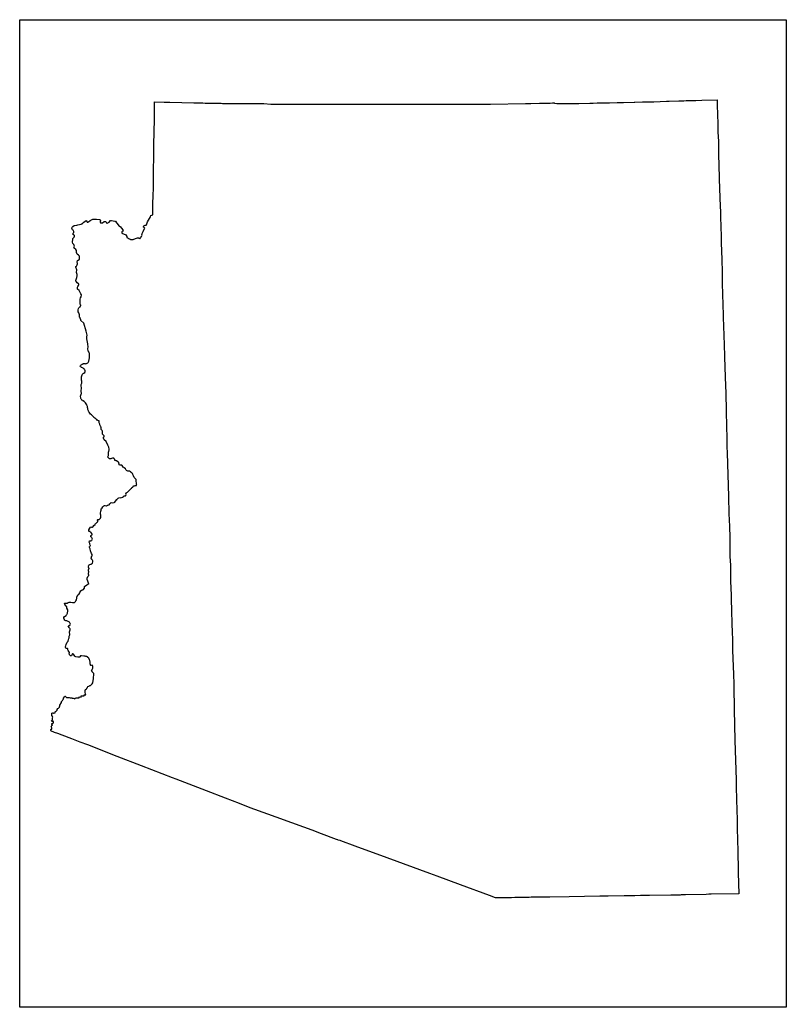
# Model space of a CAD drawing. Extents: x 0.1 to 8.4, y 0.1 to 10.8.
import ezdxf

# ---------------------------------------------------------------- set-up
doc = ezdxf.new("R2010")
doc.units = 0
doc.header["$MEASUREMENT"] = 0
doc.layers.add('STATE', color=7, linetype='CONTINUOUS')

# ---------------------------------------------------------------- blocks, each defined once
blk = doc.blocks.new('BLOCK_2')
at = {"layer": 'STATE'}
blk.add_lwpolyline([(0.093, 0.099), (0.093, 10.807), (8.405, 10.807), (8.405, 0.099), (0.093, 0.099)], dxfattribs=at)
at = {"layer": 'STATE', "color": 2}
for points in [[(0.833, 3.896), (0.827, 3.899), (0.823, 3.899), (0.82, 3.903), (0.81, 3.903), (0.803, 3.906), (0.8, 3.906), (0.787, 3.906), (0.763, 3.909), (0.757, 3.909), (0.753, 3.909), (0.75, 3.906), (0.747, 3.899), (0.743, 3.896), (0.74, 3.896), (0.723, 3.896), (0.703, 3.899), (0.693, 3.903), (0.69, 3.906), (0.683, 3.916), (0.677, 3.926), (0.673, 3.929), (0.667, 3.933), (0.663, 3.929), (0.657, 3.916), (0.653, 3.909), (0.65, 3.909), (0.647, 3.909), (0.643, 3.909), (0.637, 3.916), (0.633, 3.923), (0.63, 3.929), (0.633, 3.946), (0.617, 3.966), (0.613, 3.976), (0.613, 3.979), (0.613, 3.986), (0.61, 3.989), (0.607, 3.989), (0.6, 3.989), (0.593, 3.993), (0.59, 3.999), (0.59, 4.009), (0.593, 4.019), (0.597, 4.033), (0.607, 4.059), (0.617, 4.069), (0.62, 4.076), (0.623, 4.083), (0.627, 4.096), (0.63, 4.103), (0.63, 4.106), (0.63, 4.116), (0.63, 4.123), (0.637, 4.136), (0.637, 4.139), (0.637, 4.146), (0.633, 4.163), (0.633, 4.169), (0.637, 4.179), (0.64, 4.193), (0.64, 4.196), (0.64, 4.203), (0.633, 4.209), (0.63, 4.216), (0.62, 4.233), (0.623, 4.236), (0.64, 4.246), (0.643, 4.253), (0.637, 4.269), (0.633, 4.276), (0.627, 4.279), (0.617, 4.283), (0.603, 4.289), (0.593, 4.289), (0.587, 4.293), (0.58, 4.296), (0.58, 4.299), (0.57, 4.319), (0.57, 4.323), (0.57, 4.326), (0.58, 4.336), (0.597, 4.346), (0.6, 4.353), (0.603, 4.356), (0.61, 4.373), (0.613, 4.396), (0.613, 4.403), (0.613, 4.409), (0.603, 4.426), (0.603, 4.433), (0.603, 4.439), (0.603, 4.443), (0.6, 4.446), (0.597, 4.449), (0.583, 4.466), (0.58, 4.473), (0.58, 4.476), (0.583, 4.479), (0.587, 4.479), (0.6, 4.479), (0.61, 4.479), (0.617, 4.483), (0.617, 4.486), (0.617, 4.489), (0.62, 4.489), (0.63, 4.493), (0.647, 4.493), (0.667, 4.486), (0.673, 4.486), (0.677, 4.486), (0.687, 4.489), (0.697, 4.499), (0.703, 4.506), (0.707, 4.516), (0.713, 4.536), (0.713, 4.546), (0.713, 4.549), (0.727, 4.573), (0.733, 4.576), (0.74, 4.586), (0.743, 4.593), (0.747, 4.596), (0.747, 4.603), (0.757, 4.616), (0.76, 4.619), (0.77, 4.626), (0.777, 4.626), (0.783, 4.629), (0.793, 4.639), (0.797, 4.643), (0.797, 4.653), (0.797, 4.659), (0.797, 4.663), (0.82, 4.679), (0.843, 4.693), (0.843, 4.696), (0.84, 4.699), (0.83, 4.719), (0.823, 4.736), (0.823, 4.743), (0.823, 4.753), (0.833, 4.769), (0.837, 4.773), (0.84, 4.776), (0.843, 4.779), (0.843, 4.783), (0.843, 4.786), (0.843, 4.789), (0.84, 4.793), (0.84, 4.799), (0.84, 4.806), (0.84, 4.809), (0.843, 4.816), (0.843, 4.823), (0.84, 4.829), (0.84, 4.833), (0.84, 4.836), (0.84, 4.843), (0.84, 4.846), (0.843, 4.849), (0.843, 4.853), (0.847, 4.853), (0.847, 4.856), (0.847, 4.859), (0.843, 4.859), (0.843, 4.863), (0.843, 4.866), (0.84, 4.869), (0.84, 4.873), (0.837, 4.879), (0.84, 4.883), (0.84, 4.886), (0.843, 4.889), (0.847, 4.896), (0.853, 4.899), (0.863, 4.903), (0.867, 4.903), (0.873, 4.906), (0.883, 4.913), (0.887, 4.929), (0.887, 4.939), (0.883, 4.946), (0.88, 4.949), (0.877, 4.953), (0.873, 4.959), (0.873, 4.963), (0.867, 4.966), (0.863, 4.969), (0.867, 4.969), (0.87, 4.979), (0.873, 4.986), (0.877, 4.993), (0.877, 5.003), (0.877, 5.009), (0.873, 5.019), (0.86, 5.049), (0.857, 5.069), (0.847, 5.093), (0.85, 5.093), (0.853, 5.096), (0.857, 5.103), (0.86, 5.106), (0.857, 5.109), (0.853, 5.123), (0.853, 5.126), (0.847, 5.143), (0.847, 5.146), (0.85, 5.153), (0.85, 5.156), (0.853, 5.156), (0.863, 5.156), (0.867, 5.156), (0.873, 5.163), (0.877, 5.166), (0.88, 5.169), (0.883, 5.173), (0.88, 5.183), (0.88, 5.186), (0.87, 5.193), (0.867, 5.199), (0.863, 5.199), (0.863, 5.203), (0.863, 5.206), (0.863, 5.209), (0.863, 5.213), (0.867, 5.216), (0.87, 5.216), (0.873, 5.219), (0.877, 5.223), (0.877, 5.226), (0.877, 5.229), (0.877, 5.233), (0.873, 5.236), (0.867, 5.246), (0.863, 5.246), (0.86, 5.249), (0.857, 5.253), (0.857, 5.256), (0.853, 5.256), (0.847, 5.259), (0.843, 5.263), (0.843, 5.273), (0.843, 5.276), (0.853, 5.293), (0.86, 5.303), (0.86, 5.306), (0.87, 5.309), (0.873, 5.306), (0.877, 5.306), (0.89, 5.313), (0.896, 5.323), (0.91, 5.333), (0.91, 5.336), (0.913, 5.339), (0.913, 5.343), (0.92, 5.346), (0.927, 5.353), (0.93, 5.359), (0.933, 5.359), (0.936, 5.363), (0.94, 5.363), (0.94, 5.366), (0.94, 5.369), (0.94, 5.373), (0.936, 5.376), (0.936, 5.379), (0.936, 5.383), (0.94, 5.386), (0.943, 5.386), (0.946, 5.386), (0.953, 5.389), (0.956, 5.389), (0.963, 5.396), (0.966, 5.399), (0.97, 5.403), (0.973, 5.413), (0.973, 5.426), (0.973, 5.433), (0.97, 5.446), (0.97, 5.453), (0.97, 5.456), (0.973, 5.479), (0.976, 5.489), (0.976, 5.499), (0.976, 5.503), (0.986, 5.509), (0.986, 5.516), (0.996, 5.526), (1, 5.533), (1.006, 5.536), (1.013, 5.539), (1.02, 5.539), (1.033, 5.536), (1.046, 5.543), (1.06, 5.546), (1.063, 5.546), (1.07, 5.556), (1.076, 5.566), (1.08, 5.569), (1.086, 5.573), (1.103, 5.569), (1.116, 5.573), (1.123, 5.576), (1.133, 5.586), (1.146, 5.603), (1.146, 5.606), (1.15, 5.606), (1.15, 5.609), (1.16, 5.619), (1.166, 5.623), (1.18, 5.626), (1.19, 5.623), (1.206, 5.629), (1.22, 5.636), (1.223, 5.643), (1.24, 5.646), (1.24, 5.649), (1.243, 5.649), (1.246, 5.659), (1.243, 5.669), (1.246, 5.673), (1.246, 5.676), (1.256, 5.679), (1.263, 5.683), (1.266, 5.689), (1.29, 5.713), (1.306, 5.726), (1.306, 5.729), (1.31, 5.729), (1.31, 5.736), (1.313, 5.736), (1.316, 5.739), (1.32, 5.739), (1.32, 5.743), (1.323, 5.743), (1.323, 5.746), (1.326, 5.749), (1.326, 5.753), (1.33, 5.753), (1.333, 5.753), (1.336, 5.753), (1.346, 5.756), (1.35, 5.756), (1.356, 5.756), (1.36, 5.756), (1.36, 5.759), (1.363, 5.766), (1.36, 5.769), (1.36, 5.776), (1.36, 5.783), (1.36, 5.786), (1.356, 5.799), (1.356, 5.809), (1.356, 5.819), (1.356, 5.823), (1.353, 5.826), (1.333, 5.843), (1.326, 5.863), (1.32, 5.876), (1.316, 5.886), (1.31, 5.893), (1.306, 5.896), (1.3, 5.899), (1.293, 5.903), (1.283, 5.913), (1.266, 5.913), (1.25, 5.919), (1.246, 5.923), (1.24, 5.936), (1.226, 5.949), (1.223, 5.953), (1.216, 5.956), (1.203, 5.973), (1.2, 5.976), (1.183, 5.976), (1.173, 5.979), (1.173, 5.983), (1.17, 5.986), (1.17, 5.989), (1.166, 5.999), (1.166, 6.006), (1.16, 6.013), (1.156, 6.013), (1.143, 6.023), (1.14, 6.023), (1.136, 6.026), (1.136, 6.029), (1.133, 6.029), (1.126, 6.029), (1.126, 6.033), (1.12, 6.043), (1.12, 6.046), (1.116, 6.046), (1.116, 6.049), (1.113, 6.049), (1.113, 6.053), (1.11, 6.053), (1.106, 6.053), (1.1, 6.053), (1.09, 6.049), (1.08, 6.046), (1.066, 6.046), (1.063, 6.049), (1.06, 6.053), (1.05, 6.063), (1.05, 6.066), (1.05, 6.069), (1.056, 6.083), (1.056, 6.089), (1.056, 6.093), (1.056, 6.11), (1.056, 6.12), (1.06, 6.126), (1.06, 6.133), (1.063, 6.14), (1.063, 6.153), (1.06, 6.17), (1.06, 6.173), (1.05, 6.193), (1.03, 6.233), (1.01, 6.253), (1.003, 6.27), (1.003, 6.276), (1, 6.276), (1.003, 6.28), (1.006, 6.283), (1.01, 6.283), (1.01, 6.296), (1.003, 6.303), (0.99, 6.313), (0.99, 6.326), (0.99, 6.33), (0.99, 6.34), (0.99, 6.346), (0.986, 6.353), (0.98, 6.36), (0.976, 6.363), (0.976, 6.37), (0.976, 6.373), (0.976, 6.38), (0.976, 6.383), (0.976, 6.386), (0.973, 6.39), (0.973, 6.393), (0.973, 6.396), (0.97, 6.4), (0.963, 6.413), (0.96, 6.42), (0.956, 6.436), (0.956, 6.446), (0.956, 6.45), (0.956, 6.453), (0.953, 6.453), (0.953, 6.456), (0.95, 6.456), (0.946, 6.456), (0.94, 6.46), (0.936, 6.463), (0.93, 6.473), (0.923, 6.476), (0.913, 6.483), (0.907, 6.486), (0.896, 6.493), (0.893, 6.5), (0.89, 6.503), (0.887, 6.506), (0.883, 6.513), (0.87, 6.523), (0.86, 6.53), (0.853, 6.54), (0.847, 6.55), (0.843, 6.556), (0.84, 6.563), (0.84, 6.566), (0.833, 6.58), (0.833, 6.583), (0.83, 6.6), (0.827, 6.6), (0.827, 6.613), (0.82, 6.626), (0.82, 6.63), (0.813, 6.643), (0.807, 6.653), (0.8, 6.66), (0.797, 6.663), (0.793, 6.663), (0.793, 6.666), (0.78, 6.673), (0.777, 6.676), (0.773, 6.676), (0.77, 6.683), (0.767, 6.683), (0.767, 6.686), (0.76, 6.693), (0.757, 6.7), (0.757, 6.703), (0.757, 6.706), (0.753, 6.723), (0.753, 6.726), (0.757, 6.736), (0.76, 6.746), (0.763, 6.753), (0.763, 6.76), (0.76, 6.77), (0.76, 6.776), (0.76, 6.78), (0.76, 6.783), (0.76, 6.786), (0.76, 6.79), (0.763, 6.803), (0.763, 6.81), (0.763, 6.82), (0.76, 6.833), (0.76, 6.84), (0.76, 6.843), (0.76, 6.85), (0.767, 6.866), (0.767, 6.873), (0.767, 6.883), (0.767, 6.886), (0.763, 6.9), (0.763, 6.906), (0.763, 6.91), (0.763, 6.92), (0.763, 6.933), (0.767, 6.946), (0.773, 6.963), (0.783, 6.973), (0.787, 6.976), (0.8, 6.983), (0.803, 6.993), (0.803, 6.996), (0.803, 7), (0.803, 7.006), (0.8, 7.006), (0.8, 7.01), (0.797, 7.013), (0.793, 7.02), (0.79, 7.02), (0.787, 7.023), (0.78, 7.03), (0.767, 7.036), (0.763, 7.036), (0.757, 7.043), (0.753, 7.043), (0.75, 7.05), (0.753, 7.056), (0.757, 7.06), (0.76, 7.063), (0.767, 7.07), (0.77, 7.073), (0.773, 7.073), (0.773, 7.076), (0.777, 7.076), (0.78, 7.076), (0.783, 7.08), (0.787, 7.08), (0.793, 7.08), (0.803, 7.08), (0.81, 7.076), (0.823, 7.083), (0.833, 7.086), (0.837, 7.09), (0.843, 7.103), (0.85, 7.14), (0.85, 7.15), (0.85, 7.153), (0.85, 7.173), (0.85, 7.176), (0.85, 7.186), (0.847, 7.196), (0.843, 7.206), (0.837, 7.213), (0.833, 7.243), (0.837, 7.256), (0.83, 7.293), (0.82, 7.346), (0.82, 7.37), (0.823, 7.386), (0.813, 7.43), (0.807, 7.456), (0.797, 7.49), (0.787, 7.516), (0.757, 7.546), (0.757, 7.55), (0.757, 7.553), (0.747, 7.57), (0.747, 7.573), (0.743, 7.58), (0.743, 7.586), (0.74, 7.603), (0.74, 7.606), (0.733, 7.63), (0.727, 7.64), (0.727, 7.653), (0.727, 7.656), (0.727, 7.66), (0.73, 7.676), (0.733, 7.683), (0.74, 7.69), (0.747, 7.693), (0.753, 7.703), (0.757, 7.706), (0.757, 7.71), (0.753, 7.716), (0.75, 7.726), (0.75, 7.753), (0.747, 7.773), (0.747, 7.776), (0.753, 7.79), (0.76, 7.803), (0.763, 7.823), (0.757, 7.836), (0.737, 7.87), (0.72, 7.886), (0.72, 7.9), (0.72, 7.906), (0.723, 7.913), (0.73, 7.926), (0.733, 7.936), (0.733, 7.94), (0.73, 7.943), (0.717, 7.953), (0.707, 7.963), (0.703, 7.973), (0.703, 7.98), (0.713, 8.013), (0.717, 8.03), (0.717, 8.046), (0.71, 8.066), (0.713, 8.096), (0.7, 8.123), (0.703, 8.13), (0.71, 8.136), (0.717, 8.15), (0.72, 8.16), (0.72, 8.163), (0.717, 8.18), (0.717, 8.186), (0.72, 8.193), (0.72, 8.196), (0.727, 8.2), (0.74, 8.21), (0.743, 8.216), (0.743, 8.22), (0.743, 8.226), (0.743, 8.233), (0.74, 8.243), (0.73, 8.253), (0.717, 8.266), (0.707, 8.283), (0.71, 8.296), (0.71, 8.306), (0.7, 8.316), (0.683, 8.33), (0.68, 8.333), (0.683, 8.34), (0.687, 8.35), (0.683, 8.36), (0.68, 8.37), (0.67, 8.38), (0.667, 8.396), (0.67, 8.426), (0.67, 8.433), (0.673, 8.436), (0.673, 8.44), (0.677, 8.443), (0.683, 8.45), (0.687, 8.46), (0.687, 8.466), (0.68, 8.473), (0.677, 8.476), (0.673, 8.476), (0.673, 8.48), (0.673, 8.483), (0.673, 8.493), (0.68, 8.5), (0.68, 8.506), (0.68, 8.51), (0.673, 8.526), (0.667, 8.53), (0.663, 8.536), (0.66, 8.54), (0.657, 8.543), (0.657, 8.55), (0.66, 8.556), (0.67, 8.566), (0.683, 8.576), (0.707, 8.58), (0.713, 8.58), (0.723, 8.583), (0.74, 8.586), (0.76, 8.59), (0.763, 8.593), (0.77, 8.593), (0.773, 8.596), (0.777, 8.603), (0.79, 8.613), (0.813, 8.63), (0.817, 8.63), (0.823, 8.613), (0.83, 8.61), (0.84, 8.616), (0.857, 8.63), (0.88, 8.64), (0.887, 8.643), (0.9, 8.643), (0.907, 8.643), (0.92, 8.643), (0.927, 8.643), (0.956, 8.64), (0.96, 8.64), (0.966, 8.636), (0.97, 8.63), (0.97, 8.626), (0.97, 8.623), (0.966, 8.62), (0.966, 8.613), (0.966, 8.61), (0.97, 8.606), (0.973, 8.606), (0.976, 8.603), (0.98, 8.603), (0.99, 8.606), (1.01, 8.62), (1.02, 8.62), (1.026, 8.62), (1.033, 8.606), (1.036, 8.6), (1.04, 8.6), (1.063, 8.613), (1.076, 8.63), (1.083, 8.63), (1.09, 8.63), (1.126, 8.623), (1.133, 8.623), (1.143, 8.603), (1.146, 8.6), (1.173, 8.57), (1.18, 8.566), (1.183, 8.563), (1.21, 8.53), (1.213, 8.516), (1.21, 8.513), (1.2, 8.506), (1.2, 8.5), (1.2, 8.493), (1.243, 8.473), (1.253, 8.456), (1.256, 8.446), (1.263, 8.443), (1.276, 8.433), (1.276, 8.43), (1.29, 8.426), (1.293, 8.423), (1.296, 8.423), (1.3, 8.423), (1.323, 8.423), (1.35, 8.433), (1.37, 8.443), (1.383, 8.443), (1.386, 8.44), (1.396, 8.436), (1.4, 8.436), (1.403, 8.443), (1.413, 8.456), (1.416, 8.463), (1.42, 8.47), (1.416, 8.48), (1.42, 8.49), (1.43, 8.51), (1.446, 8.543), (1.45, 8.546), (1.443, 8.553), (1.436, 8.556), (1.436, 8.56), (1.436, 8.566), (1.44, 8.573), (1.453, 8.58), (1.463, 8.58), (1.466, 8.583), (1.48, 8.616), (1.5, 8.653), (1.51, 8.67), (1.516, 8.683), (1.536, 8.69), (1.536, 8.696), (1.536, 8.77), (1.536, 8.776), (1.536, 8.803), (1.536, 8.836), (1.54, 8.876), (1.54, 8.89), (1.543, 8.99), (1.543, 9.07), (1.543, 9.076), (1.543, 9.106), (1.543, 9.116), (1.543, 9.156), (1.546, 9.34), (1.546, 9.346), (1.546, 9.39), (1.546, 9.393), (1.546, 9.433), (1.55, 9.61), (1.55, 9.613), (1.55, 9.623), (1.55, 9.64), (1.553, 9.677), (1.556, 9.85), (1.556, 9.917), (1.66, 9.913), (1.72, 9.913), (1.98, 9.907), (2.08, 9.907), (2.103, 9.903), (2.14, 9.903), (2.233, 9.903), (2.276, 9.903), (2.293, 9.9), (2.343, 9.9), (2.463, 9.9), (2.503, 9.9), (2.69, 9.897), (2.739, 9.897), (2.816, 9.893), (2.826, 9.893), (2.879, 9.893), (2.893, 9.893), (2.926, 9.893), (2.959, 9.893), (3.006, 9.893), (3.046, 9.893), (3.173, 9.89), (3.313, 9.89), (3.373, 9.89), (3.389, 9.89), (3.393, 9.89), (3.396, 9.89), (3.403, 9.89), (3.409, 9.89), (3.466, 9.89), (3.493, 9.89), (3.539, 9.89), (3.599, 9.89), (3.606, 9.89), (3.619, 9.89), (3.776, 9.89), (3.919, 9.89), (4.016, 9.89), (4.219, 9.89), (4.403, 9.89), (4.446, 9.89), (4.493, 9.89), (4.499, 9.89), (4.576, 9.89), (4.769, 9.89), (4.772, 9.89), (4.779, 9.89), (4.782, 9.89), (4.786, 9.89), (4.789, 9.89), (4.792, 9.89), (4.796, 9.89), (4.829, 9.89), (4.839, 9.89), (4.889, 9.89), (4.909, 9.89), (4.912, 9.89), (4.936, 9.89), (4.962, 9.89), (4.966, 9.89), (4.976, 9.89), (4.986, 9.89), (5.099, 9.89), (5.102, 9.89), (5.109, 9.89), (5.159, 9.893), (5.192, 9.893), (5.199, 9.893), (5.576, 9.9), (5.636, 9.9), (5.729, 9.903), (5.736, 9.903), (5.756, 9.903), (5.762, 9.903), (5.802, 9.903), (5.822, 9.903), (5.846, 9.903), (5.869, 9.907), (5.882, 9.907), (5.889, 9.907), (5.892, 9.903), (5.919, 9.897), (5.922, 9.897), (5.959, 9.897), (5.979, 9.897), (6.002, 9.897), (6.026, 9.9), (6.069, 9.9), (6.089, 9.9), (6.112, 9.9), (6.156, 9.9), (6.276, 9.903), (6.292, 9.903), (6.312, 9.903), (6.355, 9.907), (6.376, 9.907), (6.399, 9.907), (6.415, 9.907), (6.419, 9.907), (6.422, 9.907), (6.465, 9.907), (6.489, 9.907), (6.572, 9.91), (6.625, 9.91), (6.642, 9.91), (6.755, 9.913), (6.762, 9.913), (6.845, 9.917), (6.859, 9.917), (6.949, 9.917), (6.962, 9.917), (6.969, 9.917), (7.105, 9.923), (7.135, 9.923), (7.242, 9.927), (7.245, 9.927), (7.249, 9.927), (7.269, 9.927), (7.275, 9.927), (7.295, 9.927), (7.319, 9.93), (7.382, 9.93), (7.389, 9.93), (7.409, 9.93), (7.425, 9.93), (7.489, 9.933), (7.655, 9.937), (7.655, 9.893), (7.655, 9.877), (7.659, 9.783), (7.659, 9.75), (7.659, 9.743), (7.659, 9.737), (7.662, 9.723), (7.662, 9.667), (7.665, 9.597), (7.665, 9.59), (7.669, 9.487), (7.669, 9.453), (7.672, 9.353), (7.675, 9.22), (7.675, 9.18), (7.679, 9.14), (7.679, 9.063), (7.682, 8.996), (7.682, 8.956), (7.685, 8.9), (7.685, 8.846), (7.689, 8.813), (7.692, 8.696), (7.692, 8.653), (7.692, 8.633), (7.695, 8.596), (7.699, 8.423), (7.699, 8.38), (7.702, 8.306), (7.702, 8.283), (7.702, 8.256), (7.705, 8.25), (7.705, 8.246), (7.705, 8.236), (7.705, 8.163), (7.705, 8.16), (7.705, 8.15), (7.709, 8.126), (7.709, 8.08), (7.709, 8.05), (7.712, 8.003), (7.712, 7.976), (7.712, 7.956), (7.712, 7.906), (7.712, 7.903), (7.715, 7.873), (7.715, 7.836), (7.715, 7.833), (7.715, 7.826), (7.715, 7.813), (7.715, 7.806), (7.715, 7.783), (7.719, 7.763), (7.719, 7.75), (7.719, 7.74), (7.719, 7.73), (7.719, 7.716), (7.719, 7.713), (7.719, 7.673), (7.722, 7.65), (7.722, 7.63), (7.722, 7.606), (7.722, 7.586), (7.722, 7.566), (7.722, 7.546), (7.722, 7.543), (7.725, 7.52), (7.725, 7.506), (7.725, 7.476), (7.725, 7.47), (7.725, 7.46), (7.725, 7.453), (7.725, 7.45), (7.729, 7.416), (7.729, 7.413), (7.729, 7.403), (7.729, 7.396), (7.729, 7.383), (7.729, 7.366), (7.729, 7.343), (7.732, 7.323), (7.732, 7.3), (7.732, 7.28), (7.732, 7.256)], [(7.732, 7.256), (7.732, 7.233), (7.732, 7.226), (7.735, 7.213), (7.735, 7.19), (7.735, 7.166), (7.735, 7.153), (7.742, 6.93), (7.745, 6.84), (7.749, 6.756), (7.749, 6.703), (7.749, 6.686), (7.752, 6.64), (7.752, 6.62), (7.752, 6.596), (7.752, 6.573), (7.752, 6.553), (7.762, 6.263), (7.762, 6.176), (7.765, 6.11), (7.779, 5.636), (7.782, 5.449), (7.785, 5.383), (7.789, 5.313), (7.792, 5.193), (7.795, 5.046), (7.795, 5.043), (7.795, 4.986), (7.799, 4.893), (7.799, 4.886), (7.802, 4.813), (7.802, 4.799), (7.802, 4.739), (7.802, 4.719), (7.809, 4.569), (7.809, 4.563), (7.809, 4.553), (7.809, 4.546), (7.809, 4.533), (7.809, 4.486), (7.812, 4.433), (7.812, 4.429), (7.812, 4.423), (7.812, 4.419), (7.812, 4.416), (7.815, 4.243), (7.819, 4.179), (7.822, 4.073), (7.822, 4.026), (7.822, 4.003), (7.822, 3.969), (7.822, 3.966), (7.832, 3.709), (7.835, 3.603), (7.835, 3.526), (7.835, 3.509), (7.839, 3.396), (7.839, 3.393), (7.839, 3.386), (7.839, 3.379), (7.842, 3.326), (7.849, 2.993), (7.862, 2.566), (7.862, 2.479), (7.862, 2.472), (7.862, 2.452), (7.865, 2.386), (7.865, 2.366), (7.869, 2.222), (7.872, 2.149), (7.872, 2.132), (7.872, 2.106), (7.872, 2.056), (7.872, 2.036), (7.879, 1.792), (7.885, 1.586), (7.885, 1.582), (7.885, 1.556), (7.892, 1.329), (7.592, 1.326), (7.565, 1.326), (7.535, 1.322), (7.312, 1.319), (7.299, 1.319), (7.289, 1.319), (7.269, 1.319), (7.265, 1.319), (7.255, 1.316), (7.252, 1.316), (7.245, 1.316), (7.239, 1.316), (7.225, 1.316), (7.222, 1.316), (7.219, 1.316), (7.215, 1.316), (7.202, 1.316), (7.152, 1.316), (6.922, 1.309), (6.875, 1.309), (6.825, 1.309), (6.762, 1.306), (6.709, 1.306), (6.652, 1.306), (6.649, 1.306), (6.475, 1.302), (6.469, 1.302), (6.385, 1.302), (6.052, 1.296), (5.842, 1.292), (5.712, 1.292), (5.662, 1.292), (5.639, 1.292), (5.616, 1.289), (5.589, 1.289), (5.546, 1.289), (5.492, 1.289), (5.462, 1.289), (5.426, 1.286), (5.422, 1.286), (5.396, 1.286), (5.379, 1.286), (5.349, 1.286), (5.252, 1.286), (5.186, 1.309), (4.872, 1.426), (4.619, 1.519), (4.539, 1.549), (4.076, 1.719), (3.729, 1.846), (3.576, 1.902), (3.569, 1.906), (3.563, 1.906), (3.546, 1.912), (3.543, 1.916), (3.529, 1.919), (3.366, 1.979), (3.263, 2.019), (2.953, 2.132), (2.926, 2.142), (2.593, 2.262), (2.476, 2.309), (2.326, 2.366), (2.12, 2.446), (1.79, 2.572), (1.75, 2.586), (1.413, 2.716), (1.15, 2.819), (0.83, 2.943), (0.75, 2.973), (0.657, 3.009), (0.553, 3.049), (0.507, 3.066), (0.47, 3.079), (0.43, 3.096), (0.43, 3.099), (0.433, 3.103), (0.43, 3.109), (0.43, 3.113), (0.433, 3.116), (0.437, 3.116), (0.44, 3.116), (0.44, 3.119), (0.443, 3.123), (0.443, 3.126), (0.443, 3.129), (0.437, 3.136), (0.433, 3.139), (0.437, 3.146), (0.44, 3.153), (0.447, 3.159), (0.447, 3.163), (0.443, 3.166), (0.443, 3.173), (0.443, 3.176), (0.447, 3.176), (0.457, 3.179), (0.457, 3.183), (0.46, 3.183), (0.46, 3.186), (0.46, 3.189), (0.46, 3.193), (0.46, 3.196), (0.457, 3.199), (0.453, 3.203), (0.447, 3.199), (0.44, 3.199), (0.437, 3.203), (0.437, 3.206), (0.44, 3.209), (0.447, 3.216), (0.45, 3.219), (0.45, 3.223), (0.447, 3.226), (0.447, 3.229), (0.447, 3.233), (0.45, 3.236), (0.453, 3.243), (0.453, 3.246), (0.45, 3.253), (0.45, 3.256), (0.443, 3.256), (0.443, 3.259), (0.44, 3.269), (0.44, 3.283), (0.443, 3.289), (0.453, 3.293), (0.457, 3.293), (0.46, 3.289), (0.463, 3.289), (0.477, 3.293), (0.477, 3.299), (0.477, 3.303), (0.48, 3.306), (0.487, 3.309), (0.497, 3.316), (0.5, 3.319), (0.5, 3.323), (0.5, 3.326), (0.5, 3.329), (0.507, 3.339), (0.513, 3.343), (0.523, 3.353), (0.523, 3.356), (0.523, 3.359), (0.527, 3.363), (0.527, 3.373), (0.547, 3.403), (0.547, 3.406), (0.547, 3.413), (0.557, 3.426), (0.56, 3.433), (0.563, 3.436), (0.567, 3.446), (0.567, 3.449), (0.58, 3.466), (0.583, 3.473), (0.587, 3.473), (0.6, 3.459), (0.607, 3.459), (0.613, 3.459), (0.617, 3.459), (0.627, 3.456), (0.63, 3.456), (0.64, 3.453), (0.653, 3.453), (0.657, 3.453), (0.66, 3.449), (0.663, 3.449), (0.673, 3.449), (0.683, 3.446), (0.69, 3.443), (0.693, 3.446), (0.697, 3.453), (0.737, 3.453), (0.737, 3.466), (0.76, 3.463), (0.76, 3.476), (0.777, 3.476), (0.793, 3.476), (0.793, 3.486), (0.81, 3.486), (0.807, 3.499), (0.803, 3.513), (0.803, 3.516), (0.803, 3.523), (0.803, 3.536), (0.807, 3.539), (0.807, 3.546), (0.817, 3.553), (0.82, 3.556), (0.82, 3.559), (0.827, 3.566), (0.827, 3.569), (0.833, 3.576), (0.843, 3.579), (0.85, 3.583), (0.853, 3.586), (0.86, 3.589), (0.87, 3.599), (0.877, 3.606), (0.887, 3.616), (0.893, 3.663), (0.893, 3.669), (0.893, 3.673), (0.896, 3.703), (0.896, 3.706), (0.896, 3.713), (0.896, 3.719), (0.883, 3.733), (0.88, 3.736), (0.877, 3.743), (0.873, 3.753), (0.877, 3.756), (0.877, 3.763), (0.883, 3.769), (0.887, 3.776), (0.887, 3.783), (0.887, 3.786), (0.887, 3.789), (0.887, 3.793), (0.887, 3.796), (0.887, 3.799), (0.883, 3.806), (0.88, 3.809), (0.877, 3.809), (0.867, 3.806), (0.863, 3.806), (0.86, 3.809), (0.86, 3.813), (0.857, 3.823), (0.857, 3.839), (0.853, 3.859), (0.85, 3.866), (0.85, 3.869), (0.847, 3.873), (0.847, 3.876), (0.847, 3.879), (0.843, 3.879), (0.84, 3.889), (0.833, 3.893), (0.833, 3.896)]]:
    blk.add_lwpolyline(points, dxfattribs=at)

msp = doc.modelspace()

# ---------------------------------------------------------------- block references
at = {"layer": 'STATE'}
msp.add_blockref('BLOCK_2', (0, 0), dxfattribs=at)

doc.saveas('drawing.dxf')
